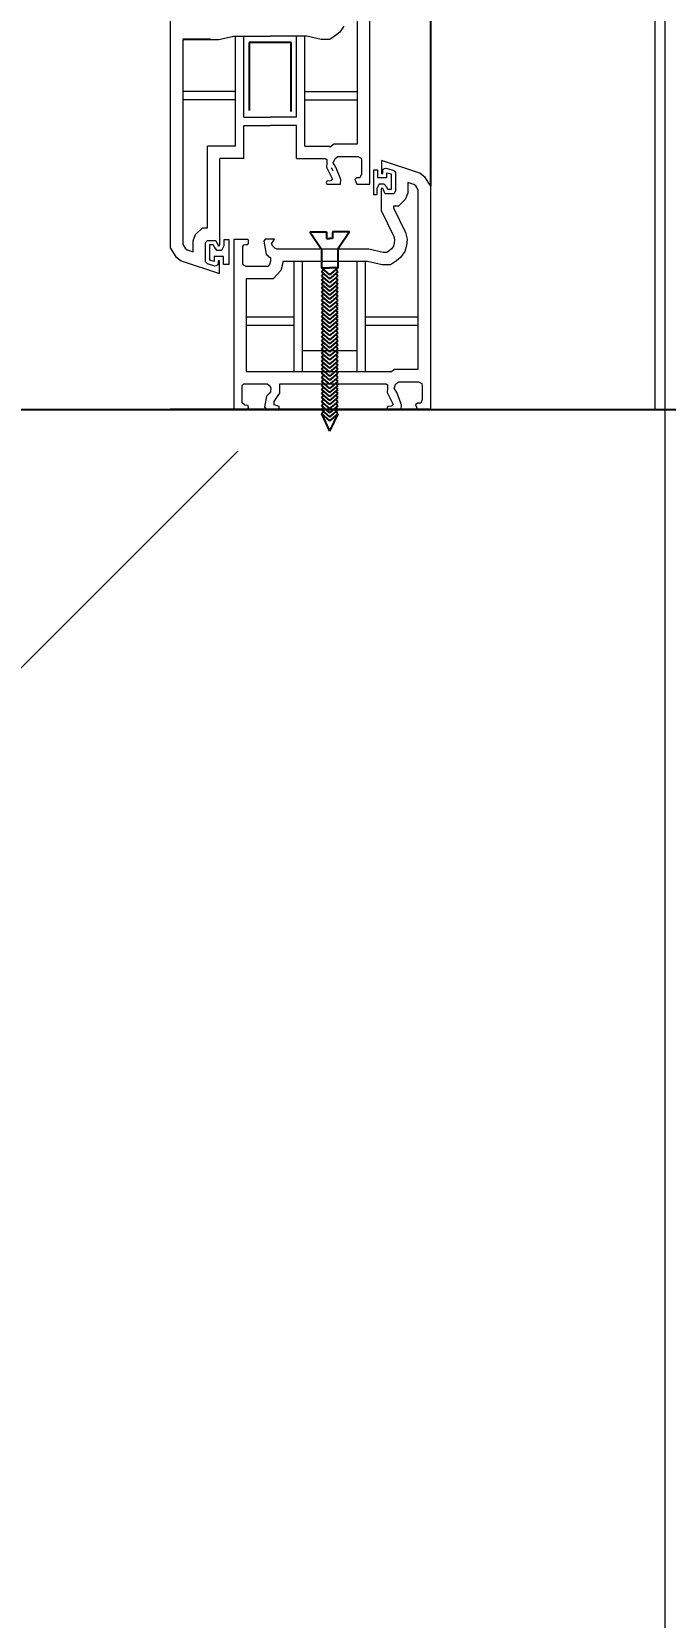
# Model space of a CAD drawing. Header units: metres. Extents: x -355 to 973, y -73 to 238.
# Drawn here: x -49.8211 to -49.6265, y 194.7141 to 195.2012 of the extents above; entities that cross this region are included whole.
import ezdxf

# ---------------------------------------------------------------- set-up
doc = ezdxf.new("R2010")
doc.units = ezdxf.units.M
doc.header["$LTSCALE"] = 3
doc.header["$MEASUREMENT"] = 0
doc.linetypes.add('1', pattern=[30, 6, 6, 6, 6, 6])
doc.linetypes.add('DASHED2', pattern=[0.375, 0.25, -0.125])
doc.layers.add('01B', color=10, linetype='Continuous')
doc.layers.add('05', color=21, linetype='Continuous', lineweight=5)
doc.layers.add('15', color=63, linetype='DASHED2', lineweight=15)
doc.styles.get("Standard").update_dxf_attribs({"font": 'arial.ttf'})
doc.dimstyles.new('ahmad', dxfattribs={"dimtxt": 0.2, "dimasz": 0.1375, "dimexe": 0, "dimexo": 0.0625, "dimgap": 0.09, "dimtad": 0, "dimzin": 0, "dimdsep": 46, "dimtxsty": 'Standard', "dimblk": 'OBLIQUE', "dimcen": 0.09, "dimclrd": 245, "dimclrt": 61, "dimadec": 0, "dimazin": 0, "dimtfac": 1, "dimtofl": 0, "dimtmove": 0, "dimatfit": 3, "dimldrblk": 'OBLIQUE', "dimfxl": 0, "dimfxlon": 1, "dimtolj": 1, "dimtzin": 0, "dimlwd": 13, "dimarcsym": 0})

# ---------------------------------------------------------------- blocks, each defined once
blk = doc.blocks.new('ddd')
at = {"layer": '01B', "color": 32}
blk.add_line((1657.26366, 1003.72933), (1657.26366, 1004.02933), dxfattribs=at)
at = {"layer": '01B', "color": 143}
for p, q in [((1657.19509, 1003.91038), (1655.83223, 1003.91038)), ((1657.26366, 1003.91038), (1657.26366, 1003.84991)), ((1657.26366, 1003.91038), (1657.26366, 1003.83038)), ((1657.2091, 1003.88545), (1657.2091, 1003.88026)), ((1657.2091, 1003.88545), (1657.2144, 1003.88187)), ((1657.2144, 1003.88187), (1657.22016, 1003.88187)), ((1657.22016, 1003.88187), (1657.22016, 1003.87933)), ((1657.22016, 1003.88187), (1657.22229, 1003.87933)), ((1657.22141, 1003.88187), (1657.22068, 1003.88126)), ((1657.22141, 1003.88187), (1657.22354, 1003.87933)), ((1657.22265, 1003.88187), (1657.22192, 1003.88126)), ((1657.22265, 1003.88187), (1657.22478, 1003.87933)), ((1657.2239, 1003.88187), (1657.22317, 1003.88126)), ((1657.2239, 1003.88187), (1657.22603, 1003.87933)), ((1657.22514, 1003.88187), (1657.22441, 1003.88126)), ((1657.22514, 1003.88187), (1657.22727, 1003.87933)), ((1657.22639, 1003.88187), (1657.22566, 1003.88126)), ((1657.22639, 1003.88187), (1657.22852, 1003.87933)), ((1657.22764, 1003.88187), (1657.2269, 1003.88126)), ((1657.22764, 1003.88187), (1657.22976, 1003.87933)), ((1657.22888, 1003.88187), (1657.22815, 1003.88126)), ((1657.22888, 1003.88187), (1657.23101, 1003.87933)), ((1657.23013, 1003.88187), (1657.2294, 1003.88126)), ((1657.23013, 1003.88187), (1657.23226, 1003.87933)), ((1657.23137, 1003.88187), (1657.23064, 1003.88126)), ((1657.23137, 1003.88187), (1657.2335, 1003.87933)), ((1657.23262, 1003.88187), (1657.23189, 1003.88126)), ((1657.23262, 1003.88187), (1657.23475, 1003.87933)), ((1657.23386, 1003.88187), (1657.23313, 1003.88126)), ((1657.23386, 1003.88187), (1657.23599, 1003.87933)), ((1657.23511, 1003.88187), (1657.23438, 1003.88126)), ((1657.23511, 1003.88187), (1657.23724, 1003.87933)), ((1657.23636, 1003.88187), (1657.23562, 1003.88126)), ((1657.23636, 1003.88187), (1657.23848, 1003.87933)), ((1657.2376, 1003.88187), (1657.23687, 1003.88126)), ((1657.2376, 1003.88187), (1657.23973, 1003.87933)), ((1657.23885, 1003.88187), (1657.23812, 1003.88126)), ((1657.23885, 1003.88187), (1657.24098, 1003.87933)), ((1657.24009, 1003.88187), (1657.23936, 1003.88126)), ((1657.24009, 1003.88187), (1657.24222, 1003.87933)), ((1657.24134, 1003.88187), (1657.24061, 1003.88126)), ((1657.24134, 1003.88187), (1657.24347, 1003.87933)), ((1657.24258, 1003.88187), (1657.24185, 1003.88126)), ((1657.24258, 1003.88187), (1657.24471, 1003.87933)), ((1657.24383, 1003.88187), (1657.2431, 1003.88126)), ((1657.24383, 1003.88187), (1657.24596, 1003.87933)), ((1657.24508, 1003.88187), (1657.24434, 1003.88126)), ((1657.24508, 1003.88187), (1657.2472, 1003.87933)), ((1657.24632, 1003.88187), (1657.24559, 1003.88126)), ((1657.24632, 1003.88187), (1657.24845, 1003.87933)), ((1657.24757, 1003.88187), (1657.24684, 1003.88126)), ((1657.24757, 1003.88187), (1657.2497, 1003.87933)), ((1657.24881, 1003.88187), (1657.24808, 1003.88126)), ((1657.24881, 1003.88187), (1657.25094, 1003.87933)), ((1657.25006, 1003.88187), (1657.24933, 1003.88126)), ((1657.25006, 1003.88187), (1657.25219, 1003.87933)), ((1657.2513, 1003.88187), (1657.25057, 1003.88126)), ((1657.2513, 1003.88187), (1657.25343, 1003.87933)), ((1657.25255, 1003.88187), (1657.25182, 1003.88126)), ((1657.25255, 1003.88187), (1657.25468, 1003.87933)), ((1657.2538, 1003.88187), (1657.25306, 1003.88126)), ((1657.2538, 1003.88187), (1657.25592, 1003.87933)), ((1657.25504, 1003.88187), (1657.25431, 1003.88126)), ((1657.25504, 1003.88187), (1657.25717, 1003.87933)), ((1657.25629, 1003.88187), (1657.25555, 1003.88126)), ((1657.25629, 1003.88187), (1657.25841, 1003.87933)), ((1657.25753, 1003.88187), (1657.2568, 1003.88126)), ((1657.25753, 1003.88187), (1657.25966, 1003.87933)), ((1657.25878, 1003.88187), (1657.25805, 1003.88126)), ((1657.25878, 1003.88187), (1657.26091, 1003.87933)), ((1657.26002, 1003.88187), (1657.25929, 1003.88126)), ((1657.26002, 1003.88187), (1657.26215, 1003.87933)), ((1657.26127, 1003.88187), (1657.26054, 1003.88126)), ((1657.26127, 1003.88187), (1657.2634, 1003.87933)), ((1657.26251, 1003.88187), (1657.26178, 1003.88126)), ((1657.26251, 1003.88187), (1657.26464, 1003.87933)), ((1657.26376, 1003.88187), (1657.26303, 1003.88126)), ((1657.26376, 1003.88187), (1657.26589, 1003.87933)), ((1657.26501, 1003.88187), (1657.26427, 1003.88126)), ((1657.26501, 1003.88187), (1657.26713, 1003.87933)), ((1657.26501, 1003.88187), (1657.27036, 1003.87933)), ((1657.2091, 1003.88026), (1657.21117, 1003.88026)), ((1657.2091, 1003.87321), (1657.2091, 1003.8784)), ((1657.2091, 1003.8784), (1657.21117, 1003.8784)), ((1657.2091, 1003.87321), (1657.2144, 1003.87679)), ((1657.21117, 1003.88026), (1657.21117, 1003.87933)), ((1657.21117, 1003.8784), (1657.21117, 1003.87933)), ((1657.2144, 1003.87679), (1657.22016, 1003.87679)), ((1657.22016, 1003.87679), (1657.22016, 1003.87933)), ((1657.22016, 1003.87679), (1657.22229, 1003.87933)), ((1657.22141, 1003.87679), (1657.22068, 1003.87741)), ((1657.22141, 1003.87679), (1657.22354, 1003.87933)), ((1657.22265, 1003.87679), (1657.22192, 1003.87741)), ((1657.22265, 1003.87679), (1657.22478, 1003.87933)), ((1657.2239, 1003.87679), (1657.22317, 1003.87741)), ((1657.2239, 1003.87679), (1657.22603, 1003.87933)), ((1657.22514, 1003.87679), (1657.22441, 1003.87741)), ((1657.22514, 1003.87679), (1657.22727, 1003.87933)), ((1657.22639, 1003.87679), (1657.22566, 1003.87741)), ((1657.22639, 1003.87679), (1657.22852, 1003.87933)), ((1657.22764, 1003.87679), (1657.2269, 1003.87741)), ((1657.22764, 1003.87679), (1657.22976, 1003.87933)), ((1657.22888, 1003.87679), (1657.22815, 1003.87741)), ((1657.22888, 1003.87679), (1657.23101, 1003.87933)), ((1657.23013, 1003.87679), (1657.2294, 1003.87741)), ((1657.23013, 1003.87679), (1657.23226, 1003.87933)), ((1657.23137, 1003.87679), (1657.23064, 1003.87741)), ((1657.23137, 1003.87679), (1657.2335, 1003.87933)), ((1657.23262, 1003.87679), (1657.23189, 1003.87741)), ((1657.23262, 1003.87679), (1657.23475, 1003.87933)), ((1657.23386, 1003.87679), (1657.23313, 1003.87741)), ((1657.23386, 1003.87679), (1657.23599, 1003.87933)), ((1657.23511, 1003.87679), (1657.23438, 1003.87741)), ((1657.23511, 1003.87679), (1657.23724, 1003.87933)), ((1657.23636, 1003.87679), (1657.23562, 1003.87741)), ((1657.23636, 1003.87679), (1657.23848, 1003.87933)), ((1657.2376, 1003.87679), (1657.23687, 1003.87741)), ((1657.2376, 1003.87679), (1657.23973, 1003.87933)), ((1657.23885, 1003.87679), (1657.23812, 1003.87741)), ((1657.23885, 1003.87679), (1657.24098, 1003.87933)), ((1657.24009, 1003.87679), (1657.23936, 1003.87741)), ((1657.24009, 1003.87679), (1657.24222, 1003.87933)), ((1657.24134, 1003.87679), (1657.24061, 1003.87741)), ((1657.24134, 1003.87679), (1657.24347, 1003.87933)), ((1657.24258, 1003.87679), (1657.24185, 1003.87741)), ((1657.24258, 1003.87679), (1657.24471, 1003.87933)), ((1657.24383, 1003.87679), (1657.2431, 1003.87741)), ((1657.24383, 1003.87679), (1657.24596, 1003.87933)), ((1657.24508, 1003.87679), (1657.24434, 1003.87741)), ((1657.24508, 1003.87679), (1657.2472, 1003.87933)), ((1657.24632, 1003.87679), (1657.24559, 1003.87741)), ((1657.24632, 1003.87679), (1657.24845, 1003.87933)), ((1657.24757, 1003.87679), (1657.24684, 1003.87741)), ((1657.24757, 1003.87679), (1657.2497, 1003.87933)), ((1657.24881, 1003.87679), (1657.24808, 1003.87741)), ((1657.24881, 1003.87679), (1657.25094, 1003.87933)), ((1657.25006, 1003.87679), (1657.24933, 1003.87741)), ((1657.25006, 1003.87679), (1657.25219, 1003.87933)), ((1657.2513, 1003.87679), (1657.25057, 1003.87741)), ((1657.2513, 1003.87679), (1657.25343, 1003.87933)), ((1657.25255, 1003.87679), (1657.25182, 1003.87741)), ((1657.25255, 1003.87679), (1657.25468, 1003.87933)), ((1657.2538, 1003.87679), (1657.25306, 1003.87741)), ((1657.2538, 1003.87679), (1657.25592, 1003.87933)), ((1657.25504, 1003.87679), (1657.25431, 1003.87741)), ((1657.25504, 1003.87679), (1657.25717, 1003.87933)), ((1657.25629, 1003.87679), (1657.25555, 1003.87741)), ((1657.25629, 1003.87679), (1657.25841, 1003.87933)), ((1657.25753, 1003.87679), (1657.2568, 1003.87741)), ((1657.25753, 1003.87679), (1657.25966, 1003.87933)), ((1657.25878, 1003.87679), (1657.25805, 1003.87741)), ((1657.25878, 1003.87679), (1657.26091, 1003.87933)), ((1657.26002, 1003.87679), (1657.25929, 1003.87741)), ((1657.26002, 1003.87679), (1657.26215, 1003.87933)), ((1657.26127, 1003.87679), (1657.26054, 1003.87741)), ((1657.26127, 1003.87679), (1657.2634, 1003.87933)), ((1657.26251, 1003.87679), (1657.26178, 1003.87741)), ((1657.26251, 1003.87679), (1657.26464, 1003.87933)), ((1657.26376, 1003.87679), (1657.26303, 1003.87741)), ((1657.26376, 1003.87679), (1657.26589, 1003.87933)), ((1657.26501, 1003.87679), (1657.26427, 1003.87741)), ((1657.26501, 1003.87679), (1657.26713, 1003.87933)), ((1657.26501, 1003.87679), (1657.27036, 1003.87933)), ((1657.1721, 1003.86756), (1657.15095, 1003.86756)), ((1657.15095, 1003.86756), (1657.15095, 1003.85463)), ((1657.15095, 1003.85463), (1657.17182, 1003.85463)), ((1657.14995, 1003.84273), (1657.14995, 1003.8342))]:
    blk.add_line(p, q, dxfattribs=at)
at = {"layer": '05', "color": 143}
for p, q in [((1657.19509, 1003.91038), (1657.19239, 1003.90869)), ((1657.26366, 1003.91038), (1657.19509, 1003.91038)), ((1657.26366, 1003.90637), (1657.26366, 1003.91038)), ((1657.19108, 1003.90701), (1657.18721, 1003.8953)), ((1657.19239, 1003.90869), (1657.19108, 1003.90701)), ((1657.1945, 1003.90517), (1657.1939, 1003.90334)), ((1657.19499, 1003.9058), (1657.1945, 1003.90517)), ((1657.19619, 1003.90655), (1657.19499, 1003.9058)), ((1657.2513, 1003.90655), (1657.19619, 1003.90655)), ((1657.23518, 1003.89036), (1657.23518, 1003.90655)), ((1657.23774, 1003.89036), (1657.23774, 1003.90655)), ((1657.2513, 1003.8993), (1657.2513, 1003.90655)), ((1657.25512, 1003.90666), (1657.25567, 1003.90769)), ((1657.25512, 1003.90057), (1657.25512, 1003.90666)), ((1657.25567, 1003.90769), (1657.25627, 1003.90781)), ((1657.25627, 1003.90781), (1657.26057, 1003.90781)), ((1657.26057, 1003.90781), (1657.2617, 1003.90734)), ((1657.2617, 1003.90734), (1657.2617, 1003.90628)), ((1657.2617, 1003.90628), (1657.26227, 1003.90573)), ((1657.26227, 1003.90573), (1657.26366, 1003.90637)), ((1657.1939, 1003.90334), (1657.19725, 1003.90334)), ((1657.19725, 1003.90334), (1657.19916, 1003.90258)), ((1657.19916, 1003.90258), (1657.2012, 1003.90048)), ((1657.2012, 1003.90048), (1657.2012, 1003.89896)), ((1657.20166, 1003.89896), (1657.20927, 1003.90267)), ((1657.20927, 1003.90267), (1657.21131, 1003.90313)), ((1657.21131, 1003.90313), (1657.21332, 1003.90296)), ((1657.21332, 1003.90296), (1657.21516, 1003.90241)), ((1657.21516, 1003.90241), (1657.217, 1003.90113)), ((1657.217, 1003.90113), (1657.218, 1003.89985)), ((1657.25578, 1003.89969), (1657.25512, 1003.90057)), ((1657.26227, 1003.90144), (1657.25842, 1003.89994)), ((1657.26366, 1003.9013), (1657.26227, 1003.90144)), ((1657.26366, 1003.89718), (1657.26366, 1003.9013)), ((1657.18721, 1003.8953), (1657.19114, 1003.8953)), ((1657.1895, 1003.89665), (1657.19015, 1003.89889)), ((1657.1896, 1003.89622), (1657.1895, 1003.89665)), ((1657.18986, 1003.89578), (1657.1896, 1003.89622)), ((1657.19043, 1003.89566), (1657.18986, 1003.89578)), ((1657.19015, 1003.89889), (1657.19046, 1003.89925)), ((1657.19114, 1003.89566), (1657.19043, 1003.89566)), ((1657.19046, 1003.89925), (1657.19084, 1003.89952)), ((1657.19084, 1003.89952), (1657.19652, 1003.89952)), ((1657.19114, 1003.8953), (1657.19114, 1003.89566)), ((1657.19601, 1003.89578), (1657.19569, 1003.89552)), ((1657.19569, 1003.89552), (1657.19569, 1003.89532)), ((1657.19569, 1003.89532), (1657.19608, 1003.89513)), ((1657.19738, 1003.89638), (1657.19601, 1003.89578)), ((1657.19652, 1003.89952), (1657.19698, 1003.89933)), ((1657.19698, 1003.89933), (1657.19738, 1003.89893)), ((1657.19738, 1003.89893), (1657.19738, 1003.89638)), ((1657.2012, 1003.89896), (1657.20166, 1003.89896)), ((1657.20254, 1003.89513), (1657.21055, 1003.89904)), ((1657.21055, 1003.89904), (1657.21158, 1003.89927)), ((1657.21158, 1003.89927), (1657.2126, 1003.89918)), ((1657.2126, 1003.89918), (1657.21348, 1003.89892)), ((1657.21348, 1003.89892), (1657.21434, 1003.89832)), ((1657.21434, 1003.89832), (1657.21488, 1003.89763)), ((1657.21541, 1003.89581), (1657.2144, 1003.8914)), ((1657.21488, 1003.89763), (1657.21538, 1003.89686)), ((1657.21538, 1003.89686), (1657.21541, 1003.89581)), ((1657.218, 1003.89985), (1657.21917, 1003.89803)), ((1657.21925, 1003.89543), (1657.21823, 1003.89097)), ((1657.21917, 1003.89803), (1657.21925, 1003.89543)), ((1657.25214, 1003.89817), (1657.2513, 1003.8993)), ((1657.25196, 1003.89791), (1657.25214, 1003.89817)), ((1657.25196, 1003.87554), (1657.25196, 1003.89791)), ((1657.25712, 1003.89914), (1657.25578, 1003.89969)), ((1657.25578, 1003.89667), (1657.25611, 1003.89712)), ((1657.25578, 1003.87554), (1657.25578, 1003.89667)), ((1657.25611, 1003.89712), (1657.2572, 1003.8971)), ((1657.25842, 1003.89994), (1657.25712, 1003.89914)), ((1657.2572, 1003.8971), (1657.25844, 1003.89705)), ((1657.25844, 1003.89705), (1657.26216, 1003.89887)), ((1657.26216, 1003.89887), (1657.26259, 1003.89838)), ((1657.26259, 1003.89838), (1657.26271, 1003.89714)), ((1657.26271, 1003.89714), (1657.26329, 1003.89698)), ((1657.26329, 1003.89698), (1657.26366, 1003.89718)), ((1657.19003, 1003.8929), (1657.19003, 1003.89402)), ((1657.19769, 1003.8929), (1657.19003, 1003.8929)), ((1657.19608, 1003.89513), (1657.20254, 1003.89513)), ((1657.19769, 1003.89386), (1657.19769, 1003.8929)), ((1657.2144, 1003.8914), (1657.2144, 1003.8833)), ((1657.21823, 1003.89097), (1657.21823, 1003.8833)), ((1657.16596, 1003.87169), (1657.16596, 1003.88788)), ((1657.16851, 1003.87169), (1657.16851, 1003.88788)), ((1657.25196, 1003.89036), (1657.21823, 1003.89036)), ((1657.25196, 1003.88781), (1657.21823, 1003.88781)), ((1657.24566, 1003.88781), (1657.24566, 1003.87085)), ((1657.2144, 1003.8833), (1657.2144, 1003.86319)), ((1657.21823, 1003.8833), (1657.21823, 1003.86497)), ((1657.18273, 1003.87169), (1657.14901, 1003.87169)), ((1657.25196, 1003.86116), (1657.25196, 1003.87554)), ((1657.25578, 1003.86404), (1657.25578, 1003.87554)), ((1657.17389, 1003.86913), (1657.14901, 1003.86913)), ((1657.17389, 1003.86913), (1657.17389, 1003.86104)), ((1657.18656, 1003.86913), (1657.17644, 1003.86913)), ((1657.17644, 1003.86913), (1657.17644, 1003.86104)), ((1657.21823, 1003.87085), (1657.25196, 1003.87085)), ((1657.21823, 1003.8683), (1657.25196, 1003.8683)), ((1657.23518, 1003.85374), (1657.23518, 1003.8683)), ((1657.23774, 1003.85374), (1657.23774, 1003.8683)), ((1657.21188, 1003.86205), (1657.21132, 1003.86242)), ((1657.21132, 1003.86242), (1657.21132, 1003.85957)), ((1657.21273, 1003.86145), (1657.21188, 1003.86205)), ((1657.21347, 1003.86192), (1657.21273, 1003.86145)), ((1657.21413, 1003.8625), (1657.21347, 1003.86192)), ((1657.2144, 1003.86319), (1657.21413, 1003.8625)), ((1657.21823, 1003.86497), (1657.21859, 1003.86497)), ((1657.21859, 1003.86497), (1657.22096, 1003.86432)), ((1657.22096, 1003.86432), (1657.22351, 1003.862)), ((1657.22351, 1003.862), (1657.22351, 1003.85374)), ((1657.25196, 1003.85374), (1657.25196, 1003.86116)), ((1657.2586, 1003.86404), (1657.25578, 1003.86404)), ((1657.25624, 1003.86089), (1657.25702, 1003.86128)), ((1657.25702, 1003.86128), (1657.25821, 1003.86117)), ((1657.25821, 1003.86117), (1657.2589, 1003.86062)), ((1657.25934, 1003.86355), (1657.2586, 1003.86404)), ((1657.26123, 1003.86228), (1657.25934, 1003.86355)), ((1657.26221, 1003.86228), (1657.26123, 1003.86228)), ((1657.26275, 1003.8638), (1657.26221, 1003.86228)), ((1657.26307, 1003.8638), (1657.26275, 1003.8638)), ((1657.26366, 1003.86367), (1657.26307, 1003.8638)), ((1657.26366, 1003.85993), (1657.26366, 1003.86367)), ((1657.26366, 1003.86367), (1657.26366, 1003.86367)), ((1657.14901, 1003.85669), (1657.14901, 1003.86104)), ((1657.14901, 1003.84979), (1657.14901, 1003.85669)), ((1657.17389, 1003.85295), (1657.17389, 1003.86104)), ((1657.17644, 1003.85295), (1657.17644, 1003.86104)), ((1657.21132, 1003.85957), (1657.21194, 1003.85914)), ((1657.21194, 1003.85914), (1657.21595, 1003.85982)), ((1657.21595, 1003.85982), (1657.21709, 1003.86114)), ((1657.21709, 1003.86114), (1657.21808, 1003.86114)), ((1657.21808, 1003.86114), (1657.21907, 1003.86087)), ((1657.21907, 1003.86087), (1657.21969, 1003.86031)), ((1657.21969, 1003.86031), (1657.21969, 1003.85368)), ((1657.25578, 1003.86011), (1657.25624, 1003.86089)), ((1657.25578, 1003.85294), (1657.25578, 1003.86011)), ((1657.2589, 1003.86062), (1657.25959, 1003.85991)), ((1657.25959, 1003.85991), (1657.26296, 1003.85938)), ((1657.26296, 1003.85938), (1657.26366, 1003.85993)), ((1657.17389, 1003.85295), (1657.14901, 1003.85295)), ((1657.18656, 1003.85295), (1657.17644, 1003.85295)), ((1657.18656, 1003.85295), (1657.18656, 1003.84562)), ((1657.21167, 1003.85444), (1657.21142, 1003.85408)), ((1657.21142, 1003.85408), (1657.21142, 1003.84991)), ((1657.21265, 1003.85444), (1657.21167, 1003.85444)), ((1657.21294, 1003.85412), (1657.21265, 1003.85444)), ((1657.21294, 1003.8535), (1657.21294, 1003.85412)), ((1657.2131, 1003.85294), (1657.21294, 1003.8535)), ((1657.21354, 1003.85271), (1657.2131, 1003.85294)), ((1657.21899, 1003.85271), (1657.21354, 1003.85271)), ((1657.21946, 1003.85308), (1657.21899, 1003.85271)), ((1657.21969, 1003.85368), (1657.21946, 1003.85308)), ((1657.22351, 1003.85374), (1657.25196, 1003.85374)), ((1657.25633, 1003.85248), (1657.25578, 1003.85294)), ((1657.26163, 1003.85248), (1657.25633, 1003.85248)), ((1657.26237, 1003.85326), (1657.26163, 1003.85248)), ((1657.26241, 1003.85434), (1657.26237, 1003.85326)), ((1657.2631, 1003.85438), (1657.26241, 1003.85434)), ((1657.26366, 1003.85406), (1657.2631, 1003.85438)), ((1657.26366, 1003.84991), (1657.26366, 1003.85406)), ((1657.18273, 1003.8504), (1657.14901, 1003.8504)), ((1657.15003, 1003.84533), (1657.14901, 1003.84979)), ((1657.16596, 1003.8504), (1657.16596, 1003.8342)), ((1657.16851, 1003.8504), (1657.16851, 1003.8342)), ((1657.18273, 1003.8504), (1657.18273, 1003.8418)), ((1657.21142, 1003.84991), (1657.26366, 1003.84991)), ((1657.21142, 1003.8469), (1657.21142, 1003.84833)), ((1657.21142, 1003.84833), (1657.21908, 1003.84833)), ((1657.21908, 1003.84833), (1657.21908, 1003.84674)), ((1657.14995, 1003.84273), (1657.15003, 1003.84533)), ((1657.2079, 1003.8418), (1657.18273, 1003.8418)), ((1657.21302, 1003.84562), (1657.18656, 1003.84562)), ((1657.2079, 1003.84028), (1657.2079, 1003.8418)), ((1657.21173, 1003.84437), (1657.2131, 1003.84498)), ((1657.21173, 1003.84183), (1657.21173, 1003.84437)), ((1657.21212, 1003.84142), (1657.21173, 1003.84183)), ((1657.21341, 1003.84543), (1657.21302, 1003.84562)), ((1657.2131, 1003.84498), (1657.21341, 1003.84523)), ((1657.21341, 1003.84523), (1657.21341, 1003.84543)), ((1657.2219, 1003.84546), (1657.21796, 1003.84546)), ((1657.21796, 1003.84546), (1657.21796, 1003.84509)), ((1657.21796, 1003.84509), (1657.21868, 1003.84509)), ((1657.21803, 1003.83375), (1657.2219, 1003.84546)), ((1657.21895, 1003.84187), (1657.21864, 1003.84151)), ((1657.21868, 1003.84509), (1657.21924, 1003.84498)), ((1657.2196, 1003.84411), (1657.21895, 1003.84187)), ((1657.21924, 1003.84498), (1657.2195, 1003.84454)), ((1657.2195, 1003.84454), (1657.2196, 1003.84411)), ((1657.20995, 1003.83817), (1657.2079, 1003.84028)), ((1657.21186, 1003.83741), (1657.20995, 1003.83817)), ((1657.21521, 1003.83741), (1657.21186, 1003.83741)), ((1657.21259, 1003.84124), (1657.21212, 1003.84142)), ((1657.21827, 1003.84124), (1657.21259, 1003.84124)), ((1657.21461, 1003.83558), (1657.21521, 1003.83741)), ((1657.21864, 1003.84151), (1657.21827, 1003.84124)), ((1657.14995, 1003.8342), (1657.21291, 1003.8342)), ((1657.21291, 1003.8342), (1657.21411, 1003.83496)), ((1657.21401, 1003.83038), (1657.21672, 1003.83207)), ((1657.21411, 1003.83496), (1657.21461, 1003.83558)), ((1657.21672, 1003.83207), (1657.21803, 1003.83375)), ((1657.14067, 1003.83038), (1657.21401, 1003.83038))]:
    blk.add_line(p, q, dxfattribs=at)
for points in [[(1657.19003, 1003.89402), (1657.19242, 1003.89402), (1657.19242, 1003.89694), (1657.19091, 1003.89694), (1657.19129, 1003.89824), (1657.1961, 1003.89824), (1657.1961, 1003.89721), (1657.19534, 1003.89688), (1657.19442, 1003.89614), (1657.19442, 1003.89452), (1657.19579, 1003.89386), (1657.19769, 1003.89386)], [(1657.19444, 1003.8917), (1657.12587, 1003.8917)], [(1657.18656, 1003.86913), (1657.18656, 1003.878), (1657.18688, 1003.87845), (1657.18798, 1003.87843), (1657.18922, 1003.87838), (1657.19294, 1003.8802), (1657.19337, 1003.8797), (1657.19348, 1003.87846), (1657.19407, 1003.8783), (1657.19444, 1003.8785), (1657.19444, 1003.88263), (1657.19305, 1003.88276), (1657.1892, 1003.88127), (1657.1879, 1003.88047), (1657.18656, 1003.88101), (1657.1859, 1003.8819), (1657.1859, 1003.88799), (1657.18645, 1003.88901), (1657.18705, 1003.88914), (1657.19135, 1003.88914), (1657.19247, 1003.88866), (1657.19247, 1003.8876), (1657.19305, 1003.88705), (1657.19444, 1003.8877), (1657.19444, 1003.8917)], [(1657.18273, 1003.87169), (1657.18273, 1003.87923), (1657.18292, 1003.87949), (1657.18208, 1003.88063), (1657.18208, 1003.88788), (1657.12697, 1003.88788)], [(1657.14594, 1003.88373), (1657.14778, 1003.88246), (1657.14878, 1003.88118), (1657.14995, 1003.87936), (1657.15003, 1003.87675), (1657.14901, 1003.87229), (1657.14901, 1003.86539), (1657.14901, 1003.86104)], [(1657.21908, 1003.84674), (1657.21669, 1003.84674), (1657.21669, 1003.84382), (1657.21819, 1003.84382), (1657.21781, 1003.84251), (1657.213, 1003.84251), (1657.213, 1003.84354), (1657.21376, 1003.84388), (1657.21469, 1003.84462), (1657.21469, 1003.84623), (1657.21332, 1003.8469), (1657.21142, 1003.8469)]]:
    blk.add_lwpolyline(points, dxfattribs=at)
blk.add_lwpolyline([(1657.18977, 1003.88012), (1657.18937, 1003.87987), (1657.19027, 1003.88031)], close=True, dxfattribs=at)
at = {"layer": '15'}
blk.add_line((1657.26366, 1003.97934), (1655.76366, 1003.97934), dxfattribs=at)
blk = doc.blocks.new('_Oblique')
at = {"color": 0, "linetype": 'ByBlock', "lineweight": -2}
blk.add_line((-0.5, -0.5), (0.5, 0.5), dxfattribs=at)
blk = doc.blocks.new('*D1252')
at = {"color": 245, "lineweight": 13, "transparency": 16777216}
for p, q in [((-51.87963, 195.00368), (-51.20532, 195.00368)), ((-49.82659, 195.00368), (-50.5009, 195.00368))]:
    blk.add_line(p, q, dxfattribs=at)
at = {"layer": 'Defpoints', "color": 0, "transparency": 16777216}
for p in [(-49.82659, 195.00368), (-51.87963, 194.84071), (-49.82659, 194.84071)]:
    blk.add_point(p, dxfattribs=at)
at = {"color": 245, "lineweight": 13, "transparency": 16777216, "xscale": 0.1375, "yscale": 0.1375, "zscale": 0.1375, "rotation": 180}
blk.add_blockref('_Oblique', (-51.87963, 195.00368), dxfattribs=at)
at = {"color": 245, "lineweight": 13, "transparency": 16777216, "xscale": 0.1375, "yscale": 0.1375, "zscale": 0.1375}
blk.add_blockref('_Oblique', (-49.82659, 195.00368), dxfattribs=at)
at = {"color": 61, "transparency": 16777216, "insert": (-50.85311, 195.00368), "char_height": 0.2, "attachment_point": 5}
blk.add_mtext('\\A1;2.05', dxfattribs=at)

msp = doc.modelspace()

# ---------------------------------------------------------------- linework, layer by layer
at = {"layer": '05', "color": 0, "linetype": '1'}
msp.add_lwpolyline([(-49.62659, 193.04071), (-49.62659, 210.04071), (-62.50359, 210.04071), (-62.50359, 193.04071)], dxfattribs=at)

# ---------------------------------------------------------------- block references
at = {"layer": '05', "rotation": 270}
msp.add_blockref('ddd', (-1053.60897, 1852.34885), dxfattribs=at)

# ---------------------------------------------------------------- dimensions: what is measured, and where the dimension line sits
dim = msp.add_linear_dim(base=(-49.82659, 195.00368), p1=(-51.87963, 194.84071), p2=(-49.82659, 194.84071), dimstyle='ahmad')
dim.commit()
dim.dimension.update_dxf_attribs({"geometry": '*D1252', "text_midpoint": (-50.85311, 195.00368)})

doc.saveas('drawing.dxf')
